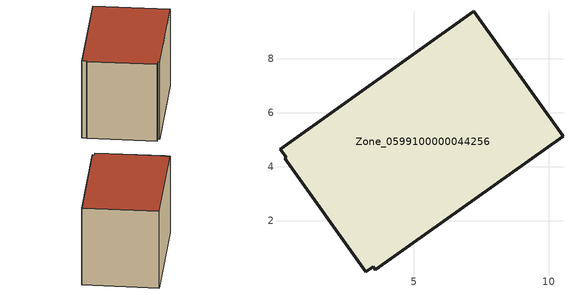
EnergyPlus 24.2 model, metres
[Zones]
Zone_0599100000044256
 floor ground (C_G): 7.22,9.76 10.52,5.14 3.57,0.19 3.48,0.3 3.22,0.12 0.21,4.32 0.26,4.36 0.04,4.64 z0
 wall outside (C_F): 10.52,5.14 7.22,9.76 0.04,4.64 0.26,4.36 0.21,4.32 3.22,0.12 3.48,0.3 3.57,0.19 10.52,5.14 z0:6.29
 roof outside (C_R): 3.22,0.12 3.48,0.3 3.57,0.19 10.52,5.14 7.22,9.76 0.04,4.64 0.26,4.36 0.21,4.32 z6.29
[BUILDING]
Pand.0599100000044256: North Axis=0; Terrain=City; Loads Convergence Tolerance Value=0.04; Temperature Convergence Tolerance Value=0.4; Solar Distribution=FullExterior; Maximum Number of Warmup Days=25; Minimum Number of Warmup Days=1
[Site:Location]
Rotterdam.The.Hague.AP_ZH_NLD Design_Conditions: Latitude=51.96; Longitude=4.45; Time Zone=1; Elevation=-4.5
[SITE:GROUNDTEMPERATURE:BUILDINGSURFACE]
18, 18, 18, 18, 18, 18, 18, 18, 18, 18, 18, 18
[MATERIAL] Thermal Absorptance=0.9; Solar Absorptance=0.7; Visible Absorptance=0.7
Name | Roughness | Thickness | Conductivity | Density | Specific Heat
G.TC.1975-1991 | MediumSmooth | 0.15 | 0.288461 | 540 | 1210
F.TC.1975-1991 | Rough | 0.3 | 0.230769 | 1920 | 840
R.TC.1975-1991 | MediumRough | 0.2 | 0.153846 | 1500 | 1000
[CONSTRUCTION]
C_G: G.TC.1975-1991
C_F: F.TC.1975-1991
C_R: R.TC.1975-1991
[ZONE]
Zone_0599100000044256: Type=1; Multiplier=1; Ceiling Height=Autocalculate; Volume=Autocalculate; Floor Area=autocalculate; Part of Total Floor Area=Yes
[ZONEINFILTRATION:DESIGNFLOWRATE]
Infil_Zone_0599100000044256: Zone or ZoneList or Space or SpaceList=Zone_0599100000044256; Schedule=AlwaysOn; Design Flow Rate Calculation Method=Flow/Area; Flow Rate per Floor Area=0.003; Constant Term Coefficient=1; Temperature Term Coefficient=0; Velocity Term Coefficient=0; Velocity Squared Term Coefficient=0
[HVACTEMPLATE:ZONE:IDEALLOADSAIRSYSTEM]
Zone_0599100000044256: Maximum Heating Supply Air Temperature=50; Minimum Cooling Supply Air Temperature=13; Maximum Heating Supply Air Humidity Ratio=0.0156; Minimum Cooling Supply Air Humidity Ratio=0.0077; Heating Limit=NoLimit; Cooling Limit=NoLimit; Dehumidification Control Type=ConstantSensibleHeatRatio; Cooling Sensible Heat Ratio=0.7; Dehumidification Setpoint=60; Humidification Control Type=None; Humidification Setpoint=30; Outdoor Air Method=None; Outdoor Air Flow Rate per Person=0.00944; Outdoor Air Flow Rate per Zone Floor Area=0; Outdoor Air Flow Rate per Zone=0; Demand Controlled Ventilation Type=None; Outdoor Air Economizer Type=NoEconomizer; Heat Recovery Type=None; Sensible Heat Recovery Effectiveness=0.7; Latent Heat Recovery Effectiveness=0.65
[ZONECONTROL:THERMOSTAT]
ThermostatControl_Zone_0599100000044256: Zone or ZoneList=Zone_0599100000044256; Control Type Schedule=DualSetpointControlType; Control 1=Thermostat_Zone_0599100000044256; Temperature Difference Between Cutout And Setpoint=0
[THERMOSTATSETPOINT:DUALSETPOINT]
Thermostat_Zone_0599100000044256: Heating Setpoint Temperature Schedule=HeatingSetpoint_Zone_0599100000044256; Cooling Setpoint Temperature Schedule=CoolingSetpoint_Zone_0599100000044256
[SCHEDULE:COMPACT]
HeatingSetpoint_Zone_0599100000044256: Through: 12/31, For: AllDays, Until: 24:00, 21
CoolingSetpoint_Zone_0599100000044256: Through: 12/31, For: AllDays, Until: 24:00, 24
DualSetpointControlType: Through: 12/31, For: AllDays, Until: 24:00, 4
AlwaysOn: Through: 12/31, For: AllDays, Until: 24:00, 1
